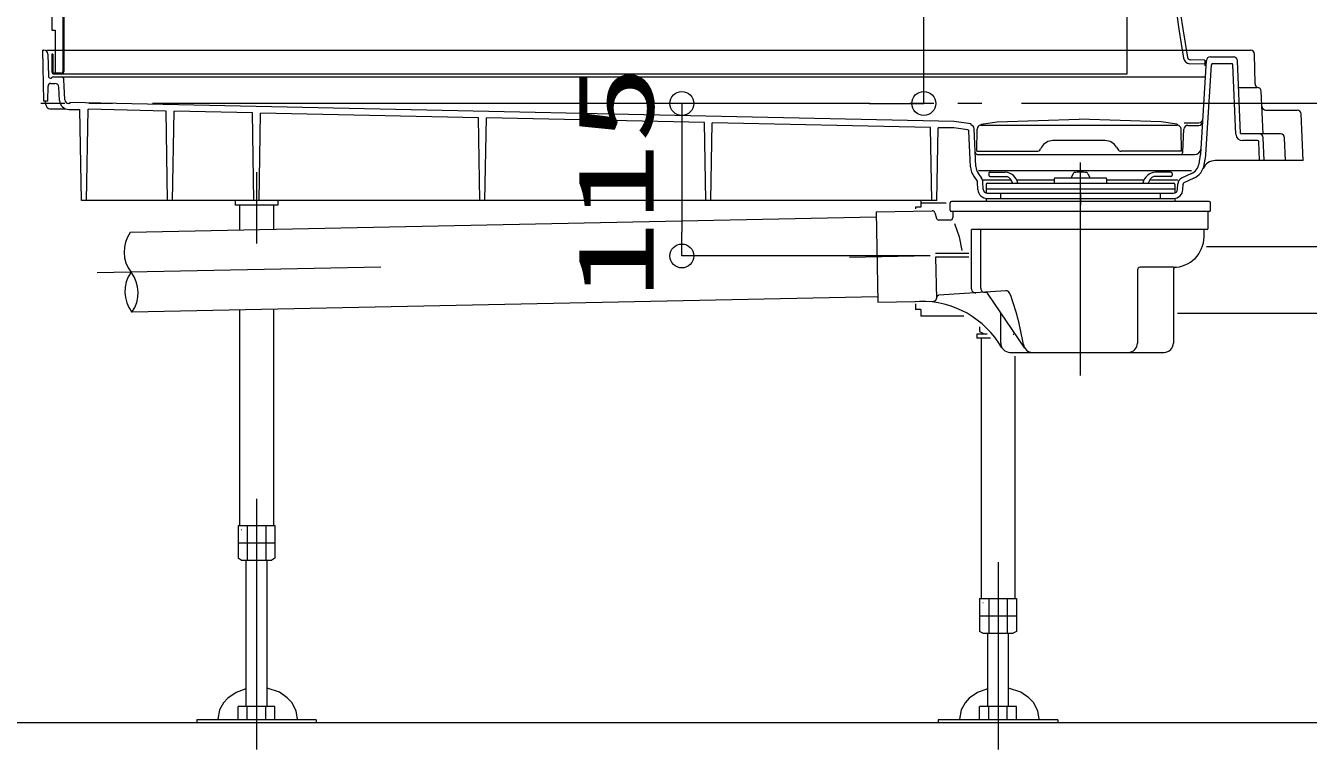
# Model space of a CAD drawing. Units: millimetres on the paper. Extents: x -305 to 305, y -152 to 152.
# Drawn here: x -248.88 to -216.71, y 14.89 to 33.04 of the extents above; entities that cross this region are included whole.
import ezdxf
from ezdxf.enums import TextEntityAlignment as Align

# ---------------------------------------------------------------- set-up
doc = ezdxf.new("R2010")
doc.units = ezdxf.units.MM
doc.linetypes.add('LONG_CHAIN', pattern=[21, 18, -1, 1, -1])
doc.linetypes.add('LONG_DOUBLE_CHAIN', pattern=[21.8, 18, -1, 0.6, -0.6, 0.6, -1])
doc.layers.add('0-0_0', color=7, linetype='Continuous', lineweight=9)
doc.layers.add('0-1_VIEW0001', color=7, linetype='Continuous', lineweight=9)
doc.styles.add('ＭＳ ゴシック', font='')
doc.styles.get('ＭＳ ゴシック').set_extended_font_data('MS Gothic')

# ---------------------------------------------------------------- blocks, each defined once
blk = doc.blocks.new('_ORIGIN')
at = {"layer": '0-0_0'}
blk.add_line((0, 0), (-1, 0), dxfattribs=at)
blk.add_circle((0, 0), 0.5, dxfattribs=at)

msp = doc.modelspace()

# ---------------------------------------------------------------- linework, layer by layer
at = {"layer": '0-0_0'}
for p, q in [((-226.354, 31.691), (-226.354, 60.491)), ((-229.885, 31.091), (-231.423, 31.091)), ((-227.72, 31.091), (-226.354, 31.091)), ((-232.423, 30.491), (-232.423, 27.865))]:
    msp.add_line(p, q, dxfattribs=at)
at = {"layer": '0-1_VIEW0001'}
for p, q in [((-221.258, 97.758), (-221.258, 31.825)), ((-248.225, 97.341), (-248.225, 32.925)), ((-247.948, 97.358), (-247.948, 31.891)), ((-247.925, 97.358), (-247.925, 31.891)), ((-248.225, 32.925), (-248.141, 32.925)), ((-248.141, 32.925), (-248.141, 31.825)), ((-248.458, 32.425), (-248.436, 31.158)), ((-248.458, 32.425), (-248.423, 32.425)), ((-248.353, 32.425), (-218.156, 32.425)), ((-248.323, 32.326), (-248.313, 31.774)), ((-248.201, 32.325), (-248.225, 32.325)), ((-248.225, 32.325), (-248.225, 31.891)), ((-248.201, 32.325), (-248.201, 31.891)), ((-219.301, 32.174), (-219.674, 32.187)), ((-219.164, 32.258), (-218.587, 32.258)), ((-218.043, 31.585), (-218.056, 32.326)), ((-219.407, 29.817), (-219.264, 32.164)), ((-219.301, 32.074), (-219.301, 32.036)), ((-219.274, 29.809), (-219.137, 32.06)), ((-219.103, 32.091), (-218.633, 32.091)), ((-218.523, 30.317), (-218.6, 32.06)), ((-218.408, 30.339), (-218.487, 32.162)), ((-248.263, 31.725), (-248.241, 31.725)), ((-248.253, 31.591), (-248.147, 31.591)), ((-248.225, 31.741), (-248.215, 31.741)), ((-248.208, 31.758), (-219.289, 31.758)), ((-248.141, 31.848), (-248.158, 31.848)), ((-247.991, 31.848), (-248.158, 31.848)), ((-221.258, 31.825), (-248.158, 31.825)), ((-247.991, 31.848), (-248.141, 31.848)), ((-247.9, 31.181), (-247.922, 31.694)), ((-248.329, 31.158), (-248.319, 31.526)), ((-248.032, 31.165), (-248.047, 31.496)), ((-218.458, 31.491), (-217.987, 31.491)), ((-217.84, 30.325), (-217.887, 31.396)), ((-248.436, 31.158), (-248.329, 31.158)), ((-248.371, 31.041), (-248.391, 31.158)), ((-248.272, 30.958), (-247.886, 30.958)), ((-247.799, 30.941), (-247.525, 30.941)), ((-225.589, 30.635), (-247.775, 31.113)), ((-247.485, 28.658), (-247.525, 30.941)), ((-247.358, 28.658), (-247.318, 30.943)), ((-245.361, 30.9), (-247.318, 30.943)), ((-245.321, 28.658), (-245.361, 30.9)), ((-245.195, 28.658), (-245.156, 30.896)), ((-243.193, 30.854), (-245.156, 30.896)), ((-217.771, 30.925), (-216.987, 30.925)), ((-243.155, 28.658), (-243.193, 30.854)), ((-243.028, 28.658), (-242.99, 30.849)), ((-237.524, 30.732), (-242.99, 30.849)), ((-237.488, 28.658), (-237.524, 30.732)), ((-237.361, 28.658), (-237.325, 30.727)), ((-231.856, 30.61), (-237.325, 30.727)), ((-231.821, 28.658), (-231.856, 30.61)), ((-231.695, 28.658), (-231.661, 30.605)), ((-226.187, 30.488), (-231.661, 30.605)), ((-225.175, 30.579), (-225.589, 30.635)), ((-225.175, 30.579), (-225.175, 30.552)), ((-224.916, 30.575), (-224.516, 30.628)), ((-224.916, 30.575), (-224.916, 30.548)), ((-224.516, 30.628), (-222.458, 30.695)), ((-220, 30.575), (-220, 30.548)), ((-219.822, 30.608), (-219.453, 30.608)), ((-216.836, 29.658), (-216.887, 30.829)), ((-226.155, 28.658), (-226.187, 30.488)), ((-226.028, 28.658), (-225.996, 30.483)), ((-225.602, 30.475), (-225.996, 30.483)), ((-225.247, 30.428), (-225.602, 30.475)), ((-225.18, 29.502), (-225.219, 30.396)), ((-225.046, 29.508), (-225.088, 30.458)), ((-225.025, 29.891), (-225.015, 30.449)), ((-224.928, 30.546), (-224.916, 30.548)), ((-224.916, 30.548), (-220, 30.548)), ((-219.988, 30.546), (-220, 30.548)), ((-219.891, 29.891), (-219.901, 30.449)), ((-219.854, 29.872), (-219.829, 30.446)), ((-219.729, 30.541), (-219.457, 30.541)), ((-217.403, 30.325), (-218.407, 30.325)), ((-223.4, 29.991), (-223.429, 29.941)), ((-221.805, 30.158), (-223.112, 30.158)), ((-221.516, 29.991), (-221.487, 29.941)), ((-217.982, 30.158), (-218.357, 30.158)), ((-217.928, 29.658), (-217.948, 30.126)), ((-217.811, 29.658), (-217.836, 30.229)), ((-217.278, 29.658), (-217.303, 30.229)), ((-225.025, 29.891), (-223.516, 29.891)), ((-224.996, 29.808), (-219.565, 29.808)), ((-219.891, 29.891), (-221.4, 29.891)), ((-219.448, 29.579), (-219.41, 29.799)), ((-219.317, 29.555), (-219.278, 29.776)), ((-216.836, 29.658), (-219.04, 29.658)), ((-224.983, 29.408), (-219.635, 29.408)), ((-224.983, 29.327), (-224.902, 29.215)), ((-224.725, 29.335), (-224.725, 29.289)), ((-224.691, 29.368), (-224.311, 29.368)), ((-222.609, 29.323), (-222.667, 29.218)), ((-222.24, 29.323), (-222.183, 29.218)), ((-220.158, 29.368), (-220.539, 29.368)), ((-220.125, 29.335), (-220.125, 29.289)), ((-219.635, 29.335), (-219.885, 29.218)), ((-225.091, 29.249), (-225.015, 29.144)), ((-225.015, 29.144), (-225.01, 29.137)), ((-224.995, 28.931), (-225.004, 29.119)), ((-224.873, 29.175), (-224.163, 29.175)), ((-224.862, 28.937), (-224.87, 29.125)), ((-224.791, 29.058), (-224.791, 28.846)), ((-224.758, 29.091), (-220.091, 29.091)), ((-224.691, 29.256), (-224.27, 29.256)), ((-224.021, 29.175), (-223.081, 29.175)), ((-223.081, 29.201), (-223.081, 29.091)), ((-221.785, 29.218), (-223.065, 29.218)), ((-221.768, 29.201), (-221.768, 29.091)), ((-221.768, 29.175), (-220.828, 29.175)), ((-220.686, 29.175), (-219.977, 29.175)), ((-220.158, 29.256), (-220.58, 29.256)), ((-220.058, 29.058), (-220.058, 28.846)), ((-219.987, 28.937), (-219.981, 29.074)), ((-219.854, 28.931), (-219.848, 29.068)), ((-219.579, 29.214), (-219.829, 29.097)), ((-226.028, 28.658), (-247.478, 28.658)), ((-243.625, 28.658), (-243.625, 28.538)), ((-226.425, 28.658), (-226.425, 28.491)), ((-220.058, 28.941), (-224.791, 28.941)), ((-224.791, 28.708), (-224.791, 28.631)), ((-224.773, 28.708), (-220.087, 28.708)), ((-224.762, 28.841), (-220.087, 28.841)), ((-224.425, 28.841), (-224.425, 28.708)), ((-220.425, 28.841), (-220.425, 28.708)), ((-220.058, 28.708), (-220.058, 28.631)), ((-243.515, 28.538), (-243.515, 27.912)), ((-242.668, 28.538), (-242.668, 27.929)), ((-227.548, 28.371), (-226.14, 28.399)), ((-227.548, 28.371), (-227.502, 26.104)), ((-226.425, 28.491), (-226.558, 28.491)), ((-226.558, 28.491), (-226.558, 28.447)), ((-225.791, 28.591), (-226.425, 28.591)), ((-226.074, 28.35), (-226.038, 28.214)), ((-225.691, 28.415), (-225.691, 28.598)), ((-219.191, 28.631), (-225.658, 28.631)), ((-219.191, 28.381), (-225.658, 28.381)), ((-225.625, 28.381), (-225.625, 28.231)), ((-219.225, 28.381), (-219.225, 27.948)), ((-219.158, 28.415), (-219.158, 28.598)), ((-227.545, 28.237), (-246.258, 27.856)), ((-225.691, 28.165), (-225.974, 28.165)), ((-225.156, 26.439), (-225.156, 27.931)), ((-219.241, 27.931), (-225.156, 27.931)), ((-224.925, 26.455), (-224.925, 27.931)), ((-219.325, 27.915), (-219.325, 27.748)), ((-210.795, 27.491), (-219.264, 27.491)), ((-225.224, 27.331), (-226.06, 27.331)), ((-225.224, 27.231), (-226.058, 27.231)), ((-226.058, 27.231), (-226.037, 26.201)), ((-220.991, 26.915), (-220.991, 25.081)), ((-220.091, 26.981), (-220.925, 26.981)), ((-220.091, 26.917), (-220.091, 25.081)), ((-224.292, 26.39), (-225.975, 26.278)), ((-227.504, 26.238), (-246.217, 25.857)), ((-227.502, 26.104), (-226.102, 26.133)), ((-226.558, 26.065), (-226.558, 25.925)), ((-223.818, 24.951), (-224.735, 26.311)), ((-243.515, 25.912), (-243.515, 20.505)), ((-242.668, 25.929), (-242.668, 20.505)), ((-226.425, 25.925), (-226.558, 25.925)), ((-226.425, 25.925), (-226.425, 25.758)), ((-225.35, 25.758), (-226.425, 25.758)), ((-224.425, 25.85), (-224.425, 25.081)), ((-198.758, 25.825), (-219.991, 25.825)), ((-224.953, 25.485), (-224.953, 25.37)), ((-224.767, 25.305), (-225.025, 25.305)), ((-225.025, 25.305), (-225.025, 25.205)), ((-224.681, 25.205), (-225.025, 25.205)), ((-224.953, 25.37), (-224.875, 25.325)), ((-224.915, 25.205), (-224.915, 18.671)), ((-224.875, 25.325), (-224.875, 25.305)), ((-224.108, 25.305), (-224.098, 25.305)), ((-224.191, 24.848), (-220.325, 24.848)), ((-224.068, 24.748), (-224.068, 18.671)), ((-243.553, 20.505), (-242.63, 20.505)), ((-243.553, 20.505), (-243.553, 19.683)), ((-243.475, 20.405), (-243.465, 20.405)), ((-243.322, 20.505), (-243.322, 19.638)), ((-242.861, 20.505), (-242.861, 19.638)), ((-242.63, 20.505), (-242.63, 19.683)), ((-243.553, 20.071), (-242.63, 20.071)), ((-243.475, 19.638), (-243.553, 19.683)), ((-243.475, 19.638), (-242.708, 19.638)), ((-243.358, 19.638), (-243.358, 15.968)), ((-242.825, 15.968), (-242.825, 19.638)), ((-242.63, 19.683), (-242.708, 19.638)), ((-224.953, 18.671), (-224.953, 17.85)), ((-224.953, 18.671), (-224.03, 18.671)), ((-224.722, 18.671), (-224.722, 17.805)), ((-224.261, 18.671), (-224.261, 17.805)), ((-224.03, 18.671), (-224.03, 17.85)), ((-224.875, 18.571), (-224.865, 18.571)), ((-224.953, 18.238), (-224.03, 18.238)), ((-224.875, 17.805), (-224.953, 17.85)), ((-224.875, 17.805), (-224.108, 17.805)), ((-224.758, 17.805), (-224.758, 15.968)), ((-224.225, 15.968), (-224.225, 17.805)), ((-224.03, 17.85), (-224.108, 17.805)), ((-242.63, 15.968), (-243.553, 15.968)), ((-243.553, 15.635), (-243.553, 15.968)), ((-243.322, 15.635), (-243.322, 15.968)), ((-242.861, 15.635), (-242.861, 15.968)), ((-242.63, 15.635), (-242.63, 15.968)), ((-224.03, 15.968), (-224.953, 15.968)), ((-224.953, 15.635), (-224.953, 15.968)), ((-224.722, 15.635), (-224.722, 15.968)), ((-224.261, 15.635), (-224.261, 15.968)), ((-224.03, 15.635), (-224.03, 15.968)), ((-186.758, 15.558), (-254.758, 15.558)), ((-225.991, 15.635), (-225.991, 15.558)), ((-222.991, 15.635), (-225.991, 15.635)), ((-222.991, 15.558), (-225.991, 15.558)), ((-222.991, 15.635), (-222.991, 15.558))]:
    msp.add_line(p, q, dxfattribs=at)
at = {"layer": '0-1_VIEW0001', "linetype": 'LONG_DOUBLE_CHAIN'}
msp.add_line((-162.301, 31.091), (-261.258, 31.091), dxfattribs=at)
at = {"layer": '0-1_VIEW0001', "linetype": 'LONG_CHAIN'}
for p, q in [((-222.425, 24.266), (-222.425, 29.611)), ((-243.091, 29.363), (-243.091, 27.575)), ((-222.425, 28.815), (-222.425, 28.536)), ((-226.192, 27.265), (-232.425, 27.265)), ((-226.192, 27.265), (-228.216, 27.223)), ((-239.973, 26.984), (-247.086, 26.839)), ((-243.091, 21.177), (-243.091, 14.891)), ((-224.491, 19.587), (-224.491, 14.891))]:
    msp.add_line(p, q, dxfattribs=at)
at = {"layer": '0-1_VIEW0001'}
for points in [[(-219.301, 32.174), (-219.301, 32.074), (-219.678, 32.087)], [(-247.775, 31.112), (-247.775, 31.085), (-247.802, 31.086)], [(-220, 30.575), (-220.4, 30.628), (-222.458, 30.695)], [(-242.558, 28.658), (-242.558, 28.538), (-243.625, 28.538)], [(-225.584, 28.08), (-225.466, 27.746), (-225.401, 27.404)], [(-243.358, 16.411), (-243.602, 16.32), (-243.811, 16.175), (-243.919, 16.056), (-244.016, 15.882), (-244.06, 15.648), (-244.059, 15.635)], [(-242.06, 15.635), (-242.06, 15.648), (-242.094, 15.856), (-242.204, 16.063), (-242.321, 16.187), (-242.519, 16.321), (-242.825, 16.425)], [(-224.758, 16.411), (-225.002, 16.32), (-225.211, 16.175), (-225.319, 16.056), (-225.416, 15.882), (-225.46, 15.648), (-225.459, 15.635)], [(-223.46, 15.635), (-223.46, 15.648), (-223.494, 15.856), (-223.604, 16.063), (-223.721, 16.187), (-223.919, 16.321), (-224.225, 16.425)], [(-241.591, 15.635), (-244.591, 15.635), (-244.591, 15.558)], [(-241.591, 15.635), (-241.591, 15.558), (-244.591, 15.558)]]:
    msp.add_lwpolyline(points, dxfattribs=at)
for centre, radius, start, end in [((-178.401, 39.391), 42.05, 173.7954, 189.8128), ((-178.401, 39.391), 41.95, 173.8348, 189.8128), ((-248.423, 32.325), 0.1, 1, 90), ((-219.672, 32.253), 0.167, 189.8128, 268), ((-219.672, 32.253), 0.0667, 189.8128, 268), ((-219.164, 32.158), 0.1, 90, 176.5), ((-218.587, 32.158), 0.1, 2.5, 90), ((-218.156, 32.325), 0.1, 1, 90), ((-248.158, 31.891), 0.0667, 180, 270), ((-248.158, 31.891), 0.0433, 180, 270), ((-247.991, 31.891), 0.0433, 270, 360), ((-247.991, 31.891), 0.0433, 270, 0), ((-247.991, 31.891), 0.0667, 270, 0), ((-219.103, 32.058), 0.0333, 90, 176.5), ((-218.633, 32.058), 0.0333, 2.5, 90), ((-248.253, 31.525), 0.0667, 90, 178.5), ((-248.263, 31.775), 0.05, 181, 270), ((-248.241, 31.741), 0.0167, 270, 0), ((-248.208, 31.741), 0.0167, 90, 180), ((-248.147, 31.491), 0.1, 2.5, 90), ((-247.989, 31.691), 0.0667, 2.5, 90), ((-217.943, 31.587), 0.1, 181, 257.418), ((-217.987, 31.391), 0.1, 2.5, 90), ((-248.272, 31.058), 0.1, 190, 270), ((-247.799, 31.175), 0.233, 182.5, 270), ((-247.8, 31.186), 0.1, 182.5, 268.8542), ((-217.771, 31.025), 0.1, 182.5, 270), ((-216.987, 30.825), 0.1, 2.5, 90), ((-219.457, 30.641), 0.1, 270, 356.5), ((-219.453, 30.708), 0.1, 270, 356.5), ((-225.252, 30.395), 0.0333, 2.5, 82.4054), ((-225.188, 30.453), 0.1, 2.5, 82.5772), ((-224.915, 30.447), 0.1, 97.5947, 179), ((-220.001, 30.447), 0.1, 1, 82.4053), ((-219.729, 30.441), 0.1, 90, 177.5), ((-218.357, 30.325), 0.167, 182.5, 270), ((-217.936, 30.225), 0.1, 2.5, 90), ((-217.403, 30.225), 0.1, 2.5, 90), ((-223.516, 29.991), 0.1, 270, 330), ((-223.112, 29.825), 0.333, 90, 150), ((-221.805, 29.825), 0.333, 30, 90), ((-221.4, 29.991), 0.1, 210, 270), ((-219.565, 29.975), 0.167, 270, 356.5), ((-217.982, 30.125), 0.0333, 2.5, 90), ((-224.996, 29.875), 0.0667, 182.5, 270), ((-219.921, 29.875), 0.0667, 270, 357.5), ((-219.574, 29.828), 0.167, 350, 356.5), ((-219.04, 29.325), 0.333, 90, 157.0623), ((-219.574, 29.828), 0.3, 350, 356.5), ((-224.713, 29.523), 0.467, 182.5, 215.9634), ((-224.713, 29.523), 0.333, 182.5, 215.9634), ((-224.691, 29.335), 0.0333, 90, 183.1783), ((-224.691, 29.289), 0.0333, 180, 270), ((-224.326, 29.031), 0.337, 10.2645, 87.3998), ((-222.576, 29.323), 0.0333, 98.9864, 180), ((-222.425, 28.368), 1, 90, 98.9864), ((-222.425, 28.368), 1, 81.0136, 90), ((-222.274, 29.323), 0.0333, 0, 81.0136), ((-220.523, 29.031), 0.337, 92.6002, 169.7354), ((-220.158, 29.335), 0.0333, 0, 90), ((-220.158, 29.289), 0.0333, 270, 0), ((-219.777, 29.636), 0.333, 295.0872, 350), ((-219.777, 29.636), 0.467, 295.0872, 350), ((-225.037, 29.117), 0.0333, 2.5, 35.9634), ((-225.037, 29.128), 0.0333, 2.5, 29.4227), ((-225.037, 29.117), 0.167, 2.5, 35.9634), ((-224.758, 29.058), 0.0333, 90, 180), ((-224.341, 29.051), 0.217, 10.6387, 70.6067), ((-223.065, 29.201), 0.0167, 90, 180), ((-223.065, 29.201), 0.0167, 90, 180), ((-221.785, 29.201), 0.0167, 0, 90), ((-221.785, 29.201), 0.0167, 0, 90), ((-220.508, 29.051), 0.217, 109.3933, 169.3613), ((-220.091, 29.058), 0.0333, 0, 90), ((-219.815, 29.067), 0.167, 115.0872, 177.5), ((-219.815, 29.067), 0.0333, 115.0872, 177.5), ((-224.762, 28.941), 0.233, 182.5, 270), ((-224.762, 28.941), 0.1, 182.5, 270), ((-220.087, 28.941), 0.1, 270, 357.5), ((-220.087, 28.941), 0.233, 270, 357.5), ((-226.139, 28.333), 0.0667, 15, 91.1667), ((-225.658, 28.598), 0.0333, 90, 180), ((-225.658, 28.415), 0.0333, 180, 270), ((-219.191, 28.598), 0.0333, 360, 90), ((-219.191, 28.415), 0.0333, 270, 360), ((-225.974, 28.231), 0.0667, 195, 270), ((-225.691, 28.231), 0.0667, 270, 0), ((-245.581, 27.37), 0.833, 144.2968, 218.0366), ((-220.091, 27.748), 0.767, 270, 0), ((-219.308, 27.915), 0.0167, 90, 180), ((-219.241, 27.948), 0.0167, 270, 0), ((-245.561, 26.37), 0.833, 144.2968, 218.0366), ((-246.894, 26.343), 0.833, 324.2968, 38.0366), ((-220.925, 26.915), 0.0667, 90, 180), ((-220.025, 26.917), 0.0667, 94.5886, 180), ((-225.056, 26.439), 0.1, 180, 273.8156), ((-224.825, 26.455), 0.1, 180, 273.8156), ((-224.286, 26.29), 0.1, 20.4291, 93.8156), ((-226.411, 23.793), 2.333, 30.1343, 91.1667), ((-226.103, 26.2), 0.0667, 271.1667, 1.1667), ((-225.97, 26.211), 0.0667, 93.8156, 181.1667), ((-224.818, 26.255), 0.1, 34, 93.8156), ((-230.439, 23.998), 6.667, 9.033, 20.4291), ((-224.191, 25.081), 0.233, 180, 270), ((-223.625, 25.081), 0.233, 189.033, 270), ((-221.225, 25.081), 0.233, 270, 0), ((-220.325, 25.081), 0.233, 270, 0)]:
    msp.add_arc(centre, radius, start, end, dxfattribs=at)

# ---------------------------------------------------------------- block references
at = {"layer": '0-0_0', "xscale": 0.6, "yscale": 0.6}
for p, rotation in [((-226.354, 31.091), 270), ((-232.423, 31.091), 90), ((-232.423, 27.265), 270)]:
    msp.add_blockref('_ORIGIN', p, dxfattribs=dict(at, rotation=rotation))

# ---------------------------------------------------------------- texts
at = {"layer": '0-0_0', "style": 'ＭＳ ゴシック', "width": 1.5}
msp.add_text('115', height=1.921, rotation=90, dxfattribs=at).set_placement((-232.553, 26.179), align=Align.BOTTOM_LEFT)

doc.saveas('drawing.dxf')
